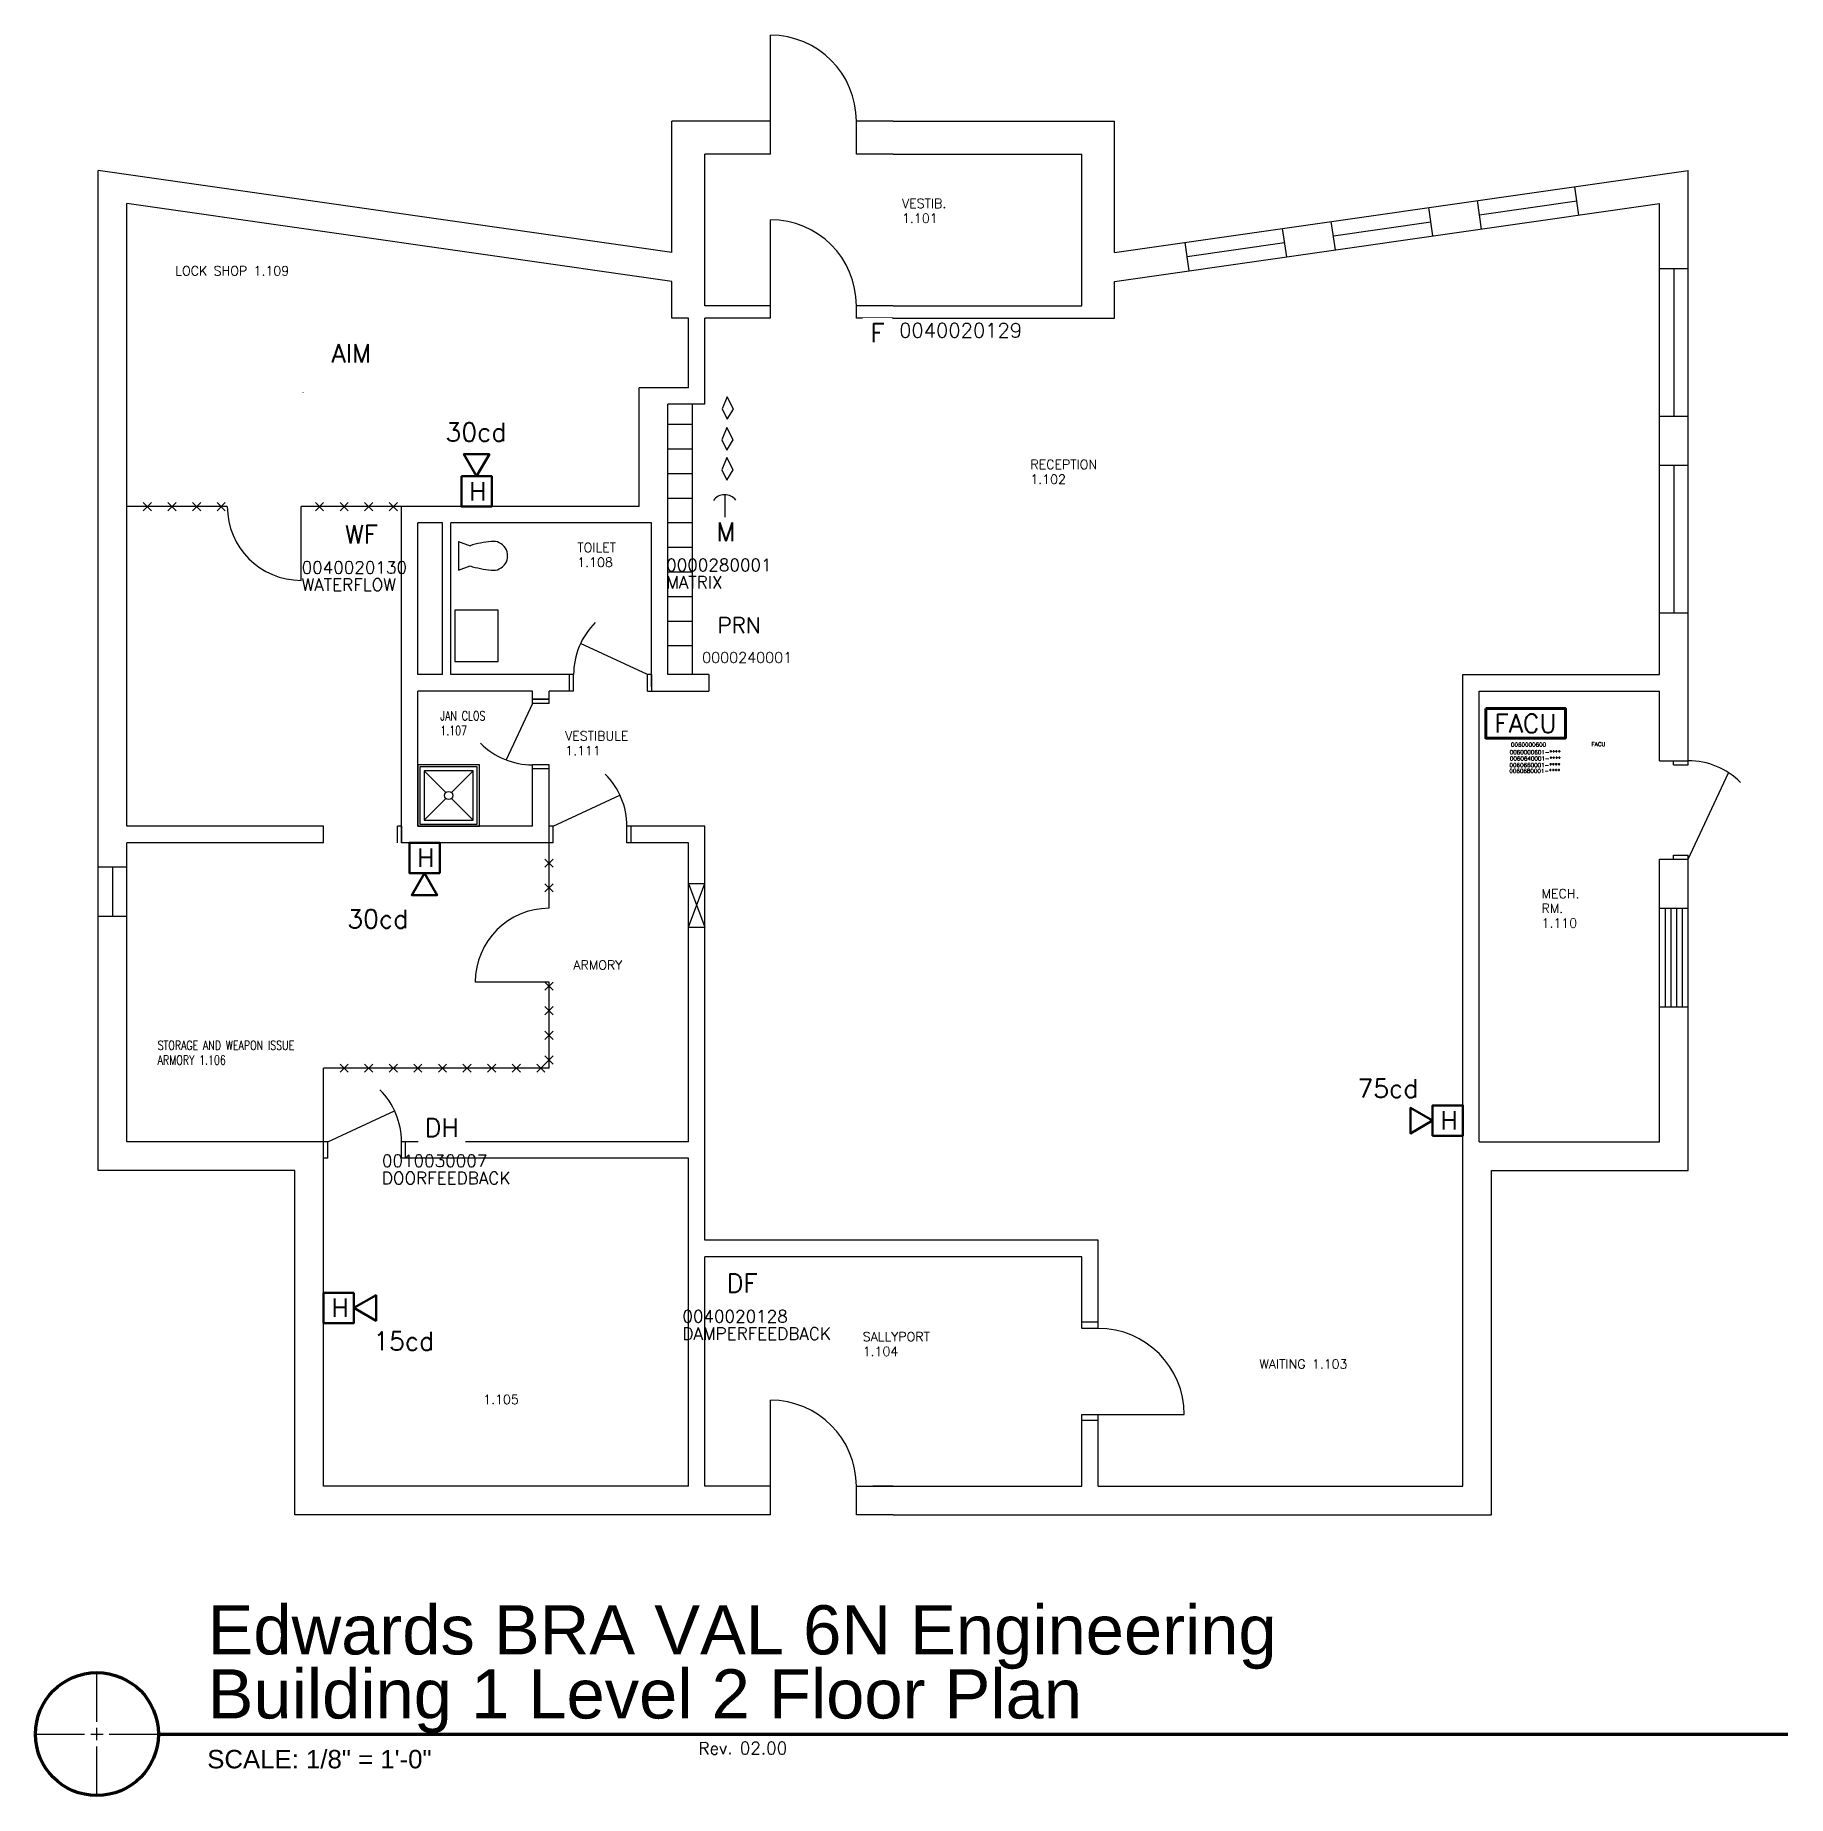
# Model space of a CAD drawing. Header units: inches. Extents: x 66872 to 67727, y 28979 to 29838.
import ezdxf
from ezdxf.enums import TextEntityAlignment as Align

# ---------------------------------------------------------------- set-up
doc = ezdxf.new("R2010")
doc.units = ezdxf.units.IN
doc.header["$LTSCALE"] = 36
doc.header["$MEASUREMENT"] = 0
doc.linetypes.add('CENTER2', pattern=[1.125, 0.75, -0.125, 0.125, -0.125])
doc.layers.get('0').update_dxf_attribs({"linetype": 'CONTINUOUS'})
for name, color, linetype, lineweight in [('ETI - ADDRESSABLE DEVICE', 1, 'CONTINUOUS', 60), ('ETI - STROBE DEVICE', 3, 'CONTINUOUS', 50), ('ETI - TITLE', 53, 'CONTINUOUS', 15)]:
    doc.layers.add(name, color=color, linetype=linetype, lineweight=lineweight)
doc.layers.add('FLOORPLN', color=8, linetype='CONTINUOUS')
doc.layers.add('RMNAMES', color=8, linetype='CONTINUOUS')
doc.styles.add('note_txt', font='arial.ttf', dxfattribs={"width": 0.75})
doc.styles.add('RGV-TEXT', font='simplex', dxfattribs={"height": 0.09375})
doc.styles.get("Standard").update_dxf_attribs({"font": 'simplex.shx'})
doc.styles.add('title', font='arial.ttf')

# ---------------------------------------------------------------- blocks, each defined once
blk = doc.blocks.new('*U114')
at = {"lineweight": 70}
blk.add_line((1.125, 0.625), (9.4084, 0.625), dxfattribs=at)
blk.add_circle((0.8125, 0.625), 0.3125, dxfattribs=at)
blk.add_text('Rev.', height=0.0625, rotation=1.228).set_placement((3.8709, 0.52))
at = {"style": 'title', "flags": 8}
for tag, p in [('TOP TITLE', (1.3749, 0.9548)), ('BOT TITLE', (1.3749, 0.6292))]:
    blk.add_attdef(tag, text='', height=0.25, dxfattribs=at).set_placement(p, align=Align.BOTTOM_LEFT)
blk.add_attdef('#', text='', height=0.25, dxfattribs=at).set_placement((0.8125, 0.625), align=Align.MIDDLE_CENTER)
at = {"style": 'note_txt'}
blk.add_attdef('SCALE', (1.3733, 0.4507), '', height=0.0938, dxfattribs=at)
blk.add_attdef('REVISION', (4.0807, 0.5221), '', height=0.0625)
blk = doc.blocks.new('*U17')
at = {"color": 7, "lineweight": 30, "flags": 4}
blk.add_attdef('CANDELLA', (-15.19, 24.46), '', height=9, dxfattribs=at)
at = {"color": 3}
blk.add_wipeout([(-7.4, 7.4), (7.4, 7.4), (7.4, -7.4), (-7.4, -7.4)], dxfattribs=at)
blk.add_wipeout([(0, 7.4), (6.25, 18.18), (-6.21, 18.2)], dxfattribs=at)
for points in [[(0, 7.4), (6.25, 18.18), (-6.21, 18.2)], [(-7.4, 7.4), (7.4, 7.4), (7.4, -7.4), (-7.4, -7.4)]]:
    blk.add_lwpolyline(points, close=True, dxfattribs=at)
at = {"color": 7, "lineweight": 30, "flags": 4}
blk.add_attdef('G1-HDVM', text='', height=9, dxfattribs=at).set_placement((0.54, -4.41), align=Align.CENTER)
blk = doc.blocks.new('*U96')
at = {"color": 7, "lineweight": 30, "flags": 4}
blk.add_attdef('CANDELLA', (-37.69, -34.31), '', height=9, dxfattribs=at)
at = {"color": 3}
blk.add_wipeout([(7.4, -7.4), (-7.4, -7.4), (-7.4, 7.4), (7.4, 7.4)], dxfattribs=at)
blk.add_wipeout([(0, -7.4), (-6.25, -18.18), (6.21, -18.2)], dxfattribs=at)
for points in [[(7.4, -7.4), (-7.4, -7.4), (-7.4, 7.4), (7.4, 7.4)], [(0, -7.4), (-6.25, -18.18), (6.21, -18.2)]]:
    blk.add_lwpolyline(points, close=True, dxfattribs=at)
at = {"color": 7, "lineweight": 30, "flags": 4}
blk.add_attdef('G1-HDVM', text='', height=9, dxfattribs=at).set_placement((0.54, -4.41), align=Align.CENTER)
blk = doc.blocks.new('*U93')
at = {"color": 7, "lineweight": 30, "flags": 4}
blk.add_attdef('CANDELLA', (16.84, -20.65), '', height=9, dxfattribs=at)
at = {"color": 3}
blk.add_wipeout([(7.4, 7.4), (7.4, -7.4), (-7.4, -7.4), (-7.4, 7.4)], dxfattribs=at)
blk.add_wipeout([(7.4, 0), (18.18, -6.25), (18.2, 6.21)], dxfattribs=at)
for points in [[(7.4, 7.4), (7.4, -7.4), (-7.4, -7.4), (-7.4, 7.4)], [(7.4, 0), (18.18, -6.25), (18.2, 6.21)]]:
    blk.add_lwpolyline(points, close=True, dxfattribs=at)
at = {"color": 7, "lineweight": 30, "flags": 4}
blk.add_attdef('G1-HDVM', text='', height=9, dxfattribs=at).set_placement((0.54, -4.41), align=Align.CENTER)
blk = doc.blocks.new('*U16')
at = {"color": 3}
blk.add_wipeout([(-7.4, -7.4), (-7.4, 7.4), (7.4, 7.4), (7.4, -7.4)], dxfattribs=at)
at = {"color": 7, "lineweight": 30, "flags": 4}
blk.add_attdef('CANDELLA', (-44.09, 11.21), '', height=9, dxfattribs=at)
at = {"color": 3}
blk.add_wipeout([(-7.4, 0), (-18.18, 6.25), (-18.2, -6.21)], dxfattribs=at)
for points in [[(-7.4, 0), (-18.18, 6.25), (-18.2, -6.21)], [(-7.4, -7.4), (-7.4, 7.4), (7.4, 7.4), (7.4, -7.4)]]:
    blk.add_lwpolyline(points, close=True, dxfattribs=at)
at = {"color": 7, "lineweight": 30, "flags": 4}
blk.add_attdef('G1-HDVM', text='', height=9, dxfattribs=at).set_placement((0.54, -4.41), align=Align.CENTER)
blk = doc.blocks.new('OLDAVA1')
blk.add_wipeout([(-0.075, 0), (0.075, 0), (0.075, 0.15), (-0.075, 0.15)])
at = {"color": 7, "lineweight": 30, "style": 'RGV-TEXT', "flags": 8}
blk.add_attdef('AVA1', text='', height=0.0938, dxfattribs=at).set_placement((0, 0.075), align=Align.MIDDLE_CENTER)
blk = doc.blocks.new('*U117')
at = {"layer": 'ETI - ADDRESSABLE DEVICE', "xscale": 96, "yscale": 96, "zscale": 96}
blk.add_blockref('OLDAVA1', (11277.6, 7974.83), dxfattribs=at).add_auto_attribs({'AVA1': 'F'})
at = {"color": 7}
blk.add_attdef('FWK_DEVICE_ADDRESSES', (11288.24, 7979.68), '', height=7, dxfattribs=at)
at = {"flags": 1}
blk.add_attdef('FWK_DEVICE_TYPE', (11288.16, 7978.11), '', height=0.0625, dxfattribs=at)
blk = doc.blocks.new('*U115')
blk.add_attdef('FWK_DEVICE_TYPE', (-23.07, -19.61), '', height=0.0625)
blk.add_wipeout([(9.28, -0.35), (4.8, 7.4), (-4.15, 7.4), (-8.62, -0.35), (-4.15, -8.1), (4.8, -8.1)])
at = {"color": 7, "lineweight": 30, "flags": 4}
blk.add_attdef('SIGA-PS', text='', height=9, dxfattribs=at).set_placement((0.52, -5), align=Align.CENTER)
at = {"color": 7, "flags": 1}
blk.add_attdef('FWK_DEVICE_ADDRESSES', (-23.8, -18.52), '', height=7, dxfattribs=at)
blk = doc.blocks.new('RGVMSDH')
at = {"color": 2, "lineweight": 30}
blk.add_attdef('RIGHTTEXT', (0.1529, -0.0716), '', height=0.0938, dxfattribs=at)
at = {"color": 7}
blk.add_attdef('FWK_DEVICE_ADDRESSES', (-0.3038, -0.125), '', height=0.0625, dxfattribs=at)
blk.add_attdef('FWK_DEVICE_TYPE', (-0.3041, -0.2128), '', height=0.0625)
blk.add_wipeout([(-0.1195, 0.15), (0.1195, 0.15), (0.1195, 0), (-0.1195, 0)])
at = {"color": 2, "lineweight": 30, "style": 'RGV-TEXT', "flags": 8}
blk.add_attdef('MSDH', text='', height=0.0938, dxfattribs=at).set_placement((0, 0.075), align=Align.MIDDLE_CENTER)
blk = doc.blocks.new('LOGIC')
at = {"color": 7}
for p, q in [((63352, 35477), (60907, 29560)), ((66376, 29495), (63350, 35474)), ((60907, 29560), (63396, 24545)), ((63396, 24545), (66376, 29495))]:
    blk.add_line(p, q, dxfattribs=at)
for p, q in [((63730, 29779), (63730, 29779)), ((66376, 29495), (66376, 29495))]:
    blk.add_line(p, q)
at = {"color": 7, "flags": 1}
blk.add_attdef('FWK_DEVICE_ADDRESSES', (63730, 29779), '', height=0.0625, dxfattribs=at)
at = {"flags": 1}
blk.add_attdef('FWK_DEVICE_TYPE', (63194, 24625), '', height=0.0625, dxfattribs=at)
blk = doc.blocks.new('FACP')
for tag, p in [('FWK_DEVICE_ADDRESS_RANGE_CPU', (18744.72, -5557.22)), ('FWK_DEVICE_TYPE', (18784.61, -5553.28)), ('FWK_DEVICE_ADDRESS_RANGE_LRM3', (18744.52, -5566.33)), ('FWK_DEVICE_ADDRESS_RANGE_LRM2', (18744.61, -5563.47)), ('FWK_DEVICE_ADDRESS_RANGE_LRM1', (18744.77, -5560.28)), ('FWK_DEVICE_ADDRESS_RANGE_LRM10', (18780.91, -5567.17)), ('FWK_DEVICE_ADDRESS_RANGE_LRM9', (18781.04, -5563.68)), ('FWK_DEVICE_ADDRESS_RANGE_LRM8', (18781.18, -5560.59)), ('FWK_DEVICE_ADDRESS_RANGE_LRM6', (18744.2, -5576.04)), ('FWK_DEVICE_ADDRESS_RANGE_LRM5', (18744.34, -5572.68)), ('FWK_DEVICE_ADDRESS_RANGE_LRM4', (18744.35, -5569.1)), ('FWK_DEVICE_ADDRESS_RANGE_LRM12', (18780.64, -5573.22)), ('FWK_DEVICE_ADDRESS_RANGE_LRM11', (18780.77, -5569.86)), ('FWK_DEVICE_ADDRESS_RANGE_LRM13', (18780.77, -5576.04)), ('FWK_DEVICE_ADDRESS_RANGE_LRM7', (18744.2, -5579.27)), ('FWK_DEVICE_ADDRESS_RANGE_LRM14', (18780.64, -5579))]:
    blk.add_attdef(tag, p, '', height=2)
blk.add_wipeout([(18732.99, -5534.9), (18771.89, -5534.9), (18771.89, -5549.3), (18732.99, -5549.3)]).dxf.layer = 'ETI - ADDRESSABLE DEVICE'
at = {"layer": 'ETI - ADDRESSABLE DEVICE'}
blk.add_lwpolyline([(18732.99, -5534.9), (18771.89, -5534.9), (18771.89, -5549.3), (18732.99, -5549.3)], close=True, dxfattribs=at)
at = {"color": 7, "lineweight": 30, "style": 'RGV-TEXT', "flags": 8}
blk.add_attdef('FACU', text='', height=9, dxfattribs=at).set_placement((18752.46, -5542.1), align=Align.MIDDLE_CENTER)
at = {"color": 7}
blk.add_attdef('FWK_DEVICE_ADDRESSES', (18745.32, -5553.48), '', height=2, dxfattribs=at)
blk = doc.blocks.new('*U112')
at = {"color": 0, "linetype": 'CENTER2', "transparency": 16777216}
for p, q in [((0, 5.99985), (0, 30.11925)), ((-30.11925, 0), (-5.99985, 0)), ((5.99985, 0), (30.11925, 0)), ((0, -30.11925), (0, -5.99985))]:
    blk.add_line(p, q, dxfattribs=at)
at = {"color": 0, "linetype": 'Continuous', "transparency": 16777216}
for p, q in [((-2.999925, 0), (2.999925, 0)), ((0, -2.999925), (0, 2.999925))]:
    blk.add_line(p, q, dxfattribs=at)
blk = doc.blocks.new('*U113')
at = {"color": 0, "linetype": 'CENTER2', "transparency": 16777216}
for p, q in [((0, 5.99985), (0, 30.11925)), ((-30.11925, 0), (-5.99985, 0)), ((5.99985, 0), (30.11925, 0)), ((0, -30.11925), (0, -5.99985))]:
    blk.add_line(p, q, dxfattribs=at)
at = {"color": 0, "linetype": 'Continuous', "transparency": 16777216}
for p, q in [((-2.999925, 0), (2.999925, 0)), ((0, -2.999925), (0, 2.999925))]:
    blk.add_line(p, q, dxfattribs=at)
blk = doc.blocks.new('OLDRAI')
at = {"color": 7}
blk.add_attdef('FWK_DEVICE_ADDRESSES', (-0.198, -0.219), '', height=0.0625, dxfattribs=at)
at = {"flags": 1}
blk.add_attdef('FWK_DEVICE_TYPE', (-0.198, -0.296), '', height=0.0625, dxfattribs=at)
blk.add_wipeout([(-0.131, -0.086), (0.175, -0.086), (0.175, 0.094), (-0.131, 0.094)])
at = {"color": 7, "lineweight": 30, "style": 'RGV-TEXT', "flags": 8}
blk.add_attdef('RAI', text='', height=0.0938, dxfattribs=at).set_placement((0.022, 0.004), align=Align.MIDDLE_CENTER)

msp = doc.modelspace()

# ---------------------------------------------------------------- linework, layer by layer
at = {"color": 1}
msp.add_arc((67208.17, 29607), 6.69, 36.57847, 145.45443, dxfattribs=at)
at = {"layer": 'FLOORPLN', "linetype": 'Continuous'}
for p, q in [((67230.4, 29779.89), (67230.4, 29837.88)), ((67182.4, 29731.89), (67182.4, 29795.88)), ((67230.4, 29795.88), (67182.4, 29795.88)), ((67290.4, 29795.88), (67272.4, 29795.88)), ((67272.4, 29779.89), (67272.4, 29795.88)), ((67290.4, 29795.88), (67398.4, 29795.88)), ((67398.4, 29731.89), (67398.4, 29795.88)), ((67198.4, 29705.88), (67198.4, 29779.89)), ((67230.4, 29779.89), (67198.4, 29779.89)), ((67290.4, 29779.89), (67272.4, 29779.89)), ((67290.4, 29779.89), (67382.4, 29779.89)), ((67382.4, 29705.88), (67382.4, 29779.89)), ((66902.4, 29283.88), (66902.4, 29771.88)), ((67182.4, 29731.89), (66902.4, 29771.88)), ((67398.4, 29731.89), (67678.4, 29771.88)), ((67678.4, 29481.88), (67678.4, 29771.88)), ((67624.94, 29750.11), (67622.96, 29763.97)), ((67182.4, 29717.74), (66916.4, 29755.74)), ((66916.4, 29451.89), (66916.4, 29755.74)), ((67398.4, 29717.74), (67664.4, 29755.74)), ((67553.66, 29739.92), (67551.68, 29753.78)), ((67577.42, 29743.32), (67575.44, 29757.18)), ((67576.43, 29750.25), (67623.95, 29757.04)), ((67664.4, 29525.88), (67664.4, 29755.74)), ((67230.4, 29699.88), (67230.4, 29747.88)), ((67482.39, 29729.74), (67480.41, 29743.6)), ((67506.15, 29733.14), (67504.17, 29746.99)), ((67505.16, 29740.06), (67552.67, 29746.85)), ((67434.87, 29722.95), (67432.89, 29736.81)), ((67433.88, 29729.88), (67481.4, 29736.67)), ((67678.4, 29723.88), (67664.4, 29723.88)), ((67671.4, 29723.88), (67671.4, 29651.88)), ((67182.4, 29699.88), (67182.4, 29717.74)), ((67398.4, 29699.88), (67398.4, 29717.74)), ((67230.4, 29705.88), (67198.4, 29705.88)), ((67290.4, 29705.88), (67272.4, 29705.88)), ((67272.4, 29699.88), (67272.4, 29705.88)), ((67290.4, 29705.88), (67382.4, 29705.88)), ((67190.4, 29699.88), (67182.4, 29699.88)), ((67190.4, 29665.89), (67190.4, 29699.88)), ((67198.4, 29657.88), (67198.4, 29699.88)), ((67230.4, 29699.88), (67198.4, 29699.88)), ((67290.4, 29699.88), (67272.4, 29699.88)), ((67290.4, 29699.88), (67398.4, 29699.88)), ((67190.4, 29665.89), (67166.4, 29665.89)), ((67166.4, 29607.89), (67166.4, 29665.89)), ((67180.4, 29525.88), (67180.4, 29657.88)), ((67198.4, 29657.88), (67180.4, 29657.88)), ((67192.4, 29525.88), (67192.4, 29657.88)), ((67192.4, 29647.89), (67180.4, 29647.89)), ((67678.4, 29651.88), (67664.4, 29651.88)), ((67192.4, 29635.89), (67180.4, 29635.89)), ((67192.4, 29623.89), (67180.4, 29623.89)), ((67678.4, 29627.88), (67664.4, 29627.88)), ((67671.4, 29627.88), (67671.4, 29555.88)), ((67192.4, 29611.89), (67180.4, 29611.89)), ((66965.4, 29607.89), (66916.4, 29607.89)), ((66928.4, 29605.89), (66924.4, 29609.89)), ((66928.4, 29609.89), (66924.4, 29605.89)), ((66940.4, 29605.89), (66936.4, 29609.89)), ((66940.4, 29609.89), (66936.4, 29605.89)), ((66952.4, 29605.89), (66948.4, 29609.89)), ((66952.4, 29609.89), (66948.4, 29605.89)), ((66964.4, 29605.89), (66960.4, 29609.89)), ((66964.4, 29609.89), (66960.4, 29605.89)), ((67001.4, 29571.89), (67001.4, 29607.89)), ((67050.4, 29607.89), (67001.4, 29607.89)), ((67012.4, 29605.89), (67008.4, 29609.89)), ((67012.4, 29609.89), (67008.4, 29605.89)), ((67024.4, 29605.89), (67020.4, 29609.89)), ((67024.4, 29609.89), (67020.4, 29605.89)), ((67036.4, 29605.89), (67032.4, 29609.89)), ((67036.4, 29609.89), (67032.4, 29605.89)), ((67048.4, 29605.89), (67044.4, 29609.89)), ((67048.4, 29609.89), (67044.4, 29605.89)), ((67050.4, 29451.89), (67050.4, 29607.89)), ((67166.4, 29607.89), (67050.4, 29607.89)), ((67070.4, 29599.89), (67058.4, 29599.89)), ((67058.4, 29525.88), (67058.4, 29599.89)), ((67070.4, 29525.88), (67070.4, 29599.89)), ((67074.4, 29525.88), (67074.4, 29599.89)), ((67172.4, 29599.89), (67074.4, 29599.89)), ((67172.4, 29519.89), (67172.4, 29599.89)), ((67192.4, 29599.89), (67180.4, 29599.89)), ((67078.2, 29590.86), (67083.83, 29588.81)), ((67078.2, 29590.86), (67078.2, 29576.86)), ((67192.4, 29587.89), (67180.4, 29587.89)), ((67078.2, 29576.86), (67083.83, 29578.91)), ((67192.4, 29575.89), (67180.4, 29575.89)), ((67192.4, 29563.89), (67180.4, 29563.89)), ((67076.39, 29557.41), (67076.39, 29532.29)), ((67097.52, 29557.41), (67076.39, 29557.41)), ((67097.52, 29532.29), (67097.52, 29557.41)), ((67192.4, 29551.89), (67180.4, 29551.89)), ((67678.4, 29555.88), (67664.4, 29555.88)), ((67170.4, 29525.88), (67137.77, 29541.1)), ((67192.4, 29539.89), (67180.4, 29539.89)), ((67070.4, 29525.88), (67058.4, 29525.88)), ((67134.4, 29525.88), (67074.4, 29525.88)), ((67076.39, 29532.29), (67097.52, 29532.29)), ((67132.4, 29517.88), (67132.4, 29525.88)), ((67134.4, 29517.88), (67134.4, 29525.88)), ((67170.4, 29517.88), (67170.4, 29525.88)), ((67172.4, 29525.88), (67170.4, 29525.88)), ((67172.4, 29525.88), (67172.4, 29517.88)), ((67200.4, 29525.88), (67180.4, 29525.88)), ((67200.4, 29525.88), (67200.4, 29517.88)), ((67568.4, 29129.88), (67568.4, 29525.88)), ((67568.4, 29525.88), (67664.4, 29525.88)), ((67058.4, 29451.89), (67058.4, 29517.88)), ((67114.4, 29517.88), (67058.4, 29517.88)), ((67114.4, 29511.88), (67114.4, 29517.88)), ((67134.4, 29517.88), (67122.4, 29517.88)), ((67122.4, 29511.88), (67122.4, 29517.88)), ((67170.4, 29517.88), (67200.4, 29517.88)), ((67576.4, 29517.88), (67664.4, 29517.88)), ((67576.4, 29297.88), (67576.4, 29517.88)), ((67664.4, 29483.88), (67664.4, 29517.88)), ((67114.4, 29511.88), (67101.52, 29484.27)), ((67114.4, 29513.88), (67122.4, 29513.88)), ((67122.4, 29513.88), (67114.4, 29513.88)), ((67122.4, 29511.88), (67114.4, 29511.88)), ((67664.4, 29483.88), (67678.4, 29483.88)), ((67671.2, 29481.88), (67671.2, 29483.88)), ((67088.4, 29481.89), (67058.4, 29481.89)), ((67058.4, 29481.89), (67058.4, 29451.89)), ((67059.4, 29480.89), (67059.4, 29452.88)), ((67087.4, 29480.89), (67059.4, 29480.89)), ((67085.4, 29478.89), (67061.4, 29478.89)), ((67061.4, 29478.89), (67061.4, 29454.89)), ((67071.99, 29468.3), (67061.4, 29478.89)), ((67074.81, 29468.3), (67085.4, 29478.89)), ((67085.4, 29454.89), (67085.4, 29478.89)), ((67087.4, 29452.88), (67087.4, 29480.89)), ((67088.4, 29451.89), (67088.4, 29481.89)), ((67122.4, 29481.88), (67114.4, 29481.88)), ((67114.4, 29451.89), (67114.4, 29481.88)), ((67122.4, 29479.88), (67114.4, 29479.88)), ((67122.4, 29411.88), (67122.4, 29481.88)), ((67671.2, 29481.88), (67678.4, 29481.88)), ((67678.4, 29435.88), (67698.06, 29478.04)), ((67061.4, 29454.89), (67071.99, 29465.47)), ((67085.4, 29454.89), (67074.81, 29465.47)), ((67124.4, 29451.89), (67157.03, 29467.1)), ((67012.4, 29451.89), (66916.4, 29451.89)), ((67012.4, 29443.88), (67012.4, 29451.89)), ((67048.4, 29443.88), (67048.4, 29451.89)), ((67050.4, 29451.89), (67048.4, 29451.89)), ((67050.4, 29451.89), (67050.4, 29443.88)), ((67050.4, 29443.88), (67050.4, 29451.89)), ((67058.4, 29451.89), (67088.4, 29451.89)), ((67114.4, 29451.89), (67058.4, 29451.89)), ((67059.4, 29452.88), (67087.4, 29452.88)), ((67061.4, 29454.89), (67085.4, 29454.89)), ((67122.4, 29443.88), (67122.4, 29451.89)), ((67122.4, 29443.88), (67122.4, 29451.89)), ((67124.4, 29451.89), (67122.4, 29451.89)), ((67124.4, 29443.88), (67124.4, 29451.89)), ((67160.4, 29443.88), (67160.4, 29451.89)), ((67198.4, 29451.89), (67160.4, 29451.89)), ((67162.4, 29443.88), (67162.4, 29451.89)), ((67198.4, 29249.88), (67198.4, 29451.89)), ((66916.4, 29297.88), (66916.4, 29443.88)), ((67012.4, 29443.88), (66916.4, 29443.88)), ((67124.4, 29443.88), (67050.4, 29443.88)), ((67124.4, 29443.88), (67122.4, 29443.88)), ((67190.4, 29443.88), (67160.4, 29443.88)), ((67190.4, 29297.88), (67190.4, 29443.88)), ((66916.4, 29431.88), (66902.4, 29431.88)), ((66909.4, 29431.88), (66909.4, 29407.88)), ((67120.4, 29431.88), (67124.4, 29435.89)), ((67124.4, 29431.88), (67120.4, 29435.89)), ((67664.4, 29435.88), (67678.4, 29435.88)), ((67664.4, 29297.88), (67664.4, 29435.88)), ((67671.2, 29435.88), (67671.2, 29437.88)), ((67671.2, 29437.88), (67678.4, 29437.88)), ((67678.4, 29283.88), (67678.4, 29437.88)), ((67120.4, 29419.88), (67124.4, 29423.89)), ((67124.4, 29419.88), (67120.4, 29423.89)), ((67190.4, 29423.95), (67198.4, 29423.95)), ((67190.4, 29402.65), (67198.4, 29423.95)), ((67190.4, 29423.95), (67198.4, 29402.65)), ((66916.4, 29407.88), (66902.4, 29407.88)), ((67664.4, 29411.88), (67678.4, 29411.88)), ((67667.2, 29363.88), (67667.2, 29411.88)), ((67670, 29363.88), (67670, 29411.88)), ((67672.8, 29363.88), (67672.8, 29411.88)), ((67675.6, 29363.88), (67675.6, 29411.88)), ((67190.4, 29402.65), (67198.4, 29402.65)), ((67122.4, 29375.88), (67086.4, 29375.88)), ((67120.4, 29371.88), (67124.4, 29375.89)), ((67124.4, 29371.88), (67120.4, 29375.89)), ((67122.4, 29333.88), (67122.4, 29375.88)), ((67120.4, 29359.88), (67124.4, 29363.89)), ((67124.4, 29359.88), (67120.4, 29363.89)), ((67664.4, 29363.88), (67678.4, 29363.88)), ((67120.4, 29347.88), (67124.4, 29351.89)), ((67124.4, 29347.88), (67120.4, 29351.89)), ((67120.4, 29335.88), (67124.4, 29339.89)), ((67124.4, 29335.88), (67120.4, 29339.89)), ((67122.4, 29333.88), (67012.4, 29333.88)), ((67012.4, 29129.88), (67012.4, 29333.88)), ((67024.4, 29331.88), (67020.4, 29335.88)), ((67024.4, 29335.88), (67020.4, 29331.88)), ((67036.4, 29331.88), (67032.4, 29335.88)), ((67036.4, 29335.88), (67032.4, 29331.88)), ((67048.4, 29331.88), (67044.4, 29335.88)), ((67048.4, 29335.88), (67044.4, 29331.88)), ((67060.4, 29331.88), (67056.4, 29335.88)), ((67060.4, 29335.88), (67056.4, 29331.88)), ((67072.4, 29331.88), (67068.4, 29335.88)), ((67072.4, 29335.88), (67068.4, 29331.88)), ((67084.4, 29331.88), (67080.4, 29335.88)), ((67084.4, 29335.88), (67080.4, 29331.88)), ((67096.4, 29331.88), (67092.4, 29335.88)), ((67096.4, 29335.88), (67092.4, 29331.88)), ((67108.4, 29331.88), (67104.4, 29335.88)), ((67108.4, 29335.88), (67104.4, 29331.88)), ((67120.4, 29331.88), (67116.4, 29335.88)), ((67120.4, 29335.88), (67116.4, 29331.88)), ((67014.4, 29297.88), (67047.03, 29313.1)), ((67014.4, 29297.88), (66916.4, 29297.88)), ((67012.4, 29289.88), (67012.4, 29297.88)), ((67014.4, 29289.88), (67014.4, 29297.88)), ((67050.4, 29289.88), (67050.4, 29297.88)), ((67190.4, 29297.88), (67050.4, 29297.88)), ((67052.4, 29289.88), (67052.4, 29297.88)), ((67576.4, 29297.88), (67664.4, 29297.88)), ((67014.4, 29289.88), (67012.4, 29289.88)), ((67190.4, 29289.88), (67050.4, 29289.88)), ((67190.4, 29129.88), (67190.4, 29289.88)), ((66998.4, 29283.88), (66902.4, 29283.88)), ((66998.4, 29115.88), (66998.4, 29283.88)), ((67582.4, 29115.88), (67582.4, 29283.88)), ((67582.4, 29283.88), (67678.4, 29283.88)), ((67390.4, 29249.88), (67198.4, 29249.88)), ((67198.4, 29129.88), (67198.4, 29241.88)), ((67382.4, 29241.88), (67198.4, 29241.88)), ((67382.4, 29206.88), (67382.4, 29241.88)), ((67390.4, 29206.88), (67390.4, 29249.88)), ((67390.4, 29209.88), (67382.4, 29209.88)), ((67390.4, 29206.88), (67382.4, 29206.88)), ((67230.4, 29115.88), (67230.4, 29171.88)), ((67382.4, 29164.88), (67432.4, 29164.88)), ((67382.4, 29129.88), (67382.4, 29164.88)), ((67390.4, 29129.88), (67390.4, 29164.88)), ((67390.4, 29161.88), (67382.4, 29161.88)), ((67190.4, 29129.88), (67012.4, 29129.88)), ((67230.4, 29129.88), (67198.4, 29129.88)), ((67272.4, 29129.88), (67382.4, 29129.88)), ((67272.4, 29115.88), (67272.4, 29129.88)), ((67290.4, 29129.88), (67280.4, 29129.88)), ((67390.4, 29129.88), (67568.4, 29129.88)), ((67230.4, 29115.88), (66998.4, 29115.88)), ((67290.4, 29115.88), (67272.4, 29115.88)), ((67290.4, 29115.88), (67582.4, 29115.88))]:
    msp.add_line(p, q, dxfattribs=at)
msp.add_circle((67073.4, 29466.89), 2, dxfattribs=at)
for centre, radius, start, end in [((67230.4, 29795.88), 42, 0, 90), ((67230.4, 29705.88), 42, 0, 90), ((67001.4, 29607.89), 36, 180, 270), ((67100.74, 29530.64), 60.58, 96.20645, 106.20645), ((67095.13, 29583.86), 7.06, 262.34509, 97.65491), ((67100.74, 29637.08), 60.58, 253.79355, 263.79355), ((67170.4, 29525.88), 36, 135, 180), ((67114.4, 29517.88), 36, 225, 270), ((67678.4, 29447.88), 36, 45, 90), ((67124.4, 29451.89), 36, 0, 45), ((67122.4, 29375.88), 36, 90, 180), ((67014.4, 29297.88), 36, 0, 45), ((67390.4, 29164.88), 42, 0, 90), ((67230.4, 29129.88), 42, 0, 90)]:
    msp.add_arc(centre, radius, start, end, dxfattribs=at)

# ---------------------------------------------------------------- block references
at = {"xscale": 0.001, "yscale": 0.001, "zscale": 0.001}
for p in [(67145.97, 29625.99), (67145.84, 29610.92), (67145.84, 29596.3)]:
    msp.add_blockref('LOGIC', p, dxfattribs=at)
ref = msp.add_blockref('OLDRAI', (67213.39, 29549.65), dxfattribs=dict(xscale=82, yscale=82))
ref.add_attrib('RAI', 'PRN', dxfattribs={"color": 7, "lineweight": 30, "height": 7.688, "style": 'RGV-TEXT'}).set_placement((67215.2, 29549.97), align=Align.MIDDLE_CENTER)
ref.add_attrib('FWK_DEVICE_ADDRESSES', '0000240001', (67197.12, 29531.66), dxfattribs={"color": 7, "height": 5.125})
at = {"linetype": 'CENTER2'}
for name in ['*U112', '*U113']:
    msp.add_blockref(name, (66901.76, 29008.96), dxfattribs=at)
at = {"layer": 'ETI - ADDRESSABLE DEVICE'}
ref = msp.add_blockref('*U115', (67025.37, 29683.16), dxfattribs=at)
ref.add_attrib('SIGA-PS', 'AIM', dxfattribs={"layer": '0', "color": 7, "lineweight": 30, "height": 9}).set_placement((67025.89, 29678.16), align=Align.CENTER)
ref.add_attrib('FWK_DEVICE_TYPE', 'MONITOR', (67002.29, 29663.55), dxfattribs={"layer": '0', "height": 0.0625})
at = {"layer": 'ETI - TITLE'}
ref = msp.add_blockref('*U114', (66823.76, 28948.96), dxfattribs=dict(at, xscale=95.9975999999997, yscale=95.9975999999997, zscale=95.9975999999997))
ref.add_attrib('BOT TITLE', 'Building 1 Level 2 Floor Plan', dxfattribs={"layer": '0', "height": 23.9994, "style": 'title'}).set_placement((66955.75, 29009.36), align=Align.BOTTOM_LEFT)
ref.add_attrib('SCALE', 'SCALE: 1/8" = 1\'-0"', (66955.59, 28992.23), dxfattribs={"layer": '0', "height": 8.9998, "style": 'note_txt'})
ref.add_attrib('TOP TITLE', 'Edwards BRA VAL 6N Engineering', dxfattribs={"layer": '0', "height": 23.9994, "style": 'title'}).set_placement((66955.75, 29040.62), align=Align.BOTTOM_LEFT)
ref.add_attrib('REVISION', '02.00', (67215.5, 28999.09), dxfattribs={"layer": '0', "height": 6})

# ---------------------------------------------------------------- texts
at = {"layer": 'RMNAMES', "linetype": 'Continuous'}
for s, p in [('VESTIB.', (67294.68, 29753.55)), ('1.101', (67294.68, 29746.35)), ('LOCK SHOP 1.109', (66940.01, 29720.67)), ('RECEPTION', (67357.29, 29626.2)), ('1.102', (67357.29, 29619)), ('TOILET', (67136.19, 29585.67)), ('1.108', (67136.19, 29578.47)), ('VESTIBULE', (67130.27, 29493.74)), ('1.111', (67130.27, 29486.54)), ('MECH.', (67606.76, 29416.79)), ('RM.', (67606.76, 29409.59)), ('1.110', (67606.76, 29402.39)), ('ARMORY', (67134.27, 29381.97)), ('SALLYPORT', (67275.48, 29200.61)), ('1.104', (67275.48, 29193.41)), ('WAITING 1.103', (67469.04, 29187.27)), ('1.105', (67090.28, 29169.96))]:
    msp.add_text(s, height=4.5, dxfattribs=at).set_placement(p)
at = {"layer": 'RMNAMES', "linetype": 'Continuous', "width": 0.75}
for s, p in [('JAN CLOS', (67069.35, 29503.55)), ('1.107', (67069.35, 29496.35)), ('STORAGE AND WEAPON ISSUE', (66931.39, 29342.77)), ('ARMORY 1.106', (66931.39, 29335.57))]:
    msp.add_text(s, height=4.5, dxfattribs=at).set_placement(p)

# ---------------------------------------------------------------- next in the draw order: block references
msp.add_blockref('*U117', (56005.03, 21710.65)).add_auto_attribs({'FWK_DEVICE_ADDRESSES': '0040020129'})
at = {"xscale": 96, "yscale": 96, "zscale": 96}
msp.add_blockref('RGVMSDH', (67208.74, 29588.39), dxfattribs=at).add_auto_attribs({'MSDH': 'M', 'FWK_DEVICE_ADDRESSES': '0000280001', 'FWK_DEVICE_TYPE': 'MATRIX'})
ref = msp.add_blockref('FACP', (48846.52, 35044.23))
ref.add_attrib('FACU', 'FACU', dxfattribs={"color": 7, "lineweight": 30, "height": 9, "style": 'RGV-TEXT'}).set_placement((67598.98, 29502.12), align=Align.MIDDLE_CENTER)
ref.add_attrib('FWK_DEVICE_ADDRESSES', '0060000600', (67591.84, 29490.75), dxfattribs={"color": 7, "height": 2})
ref.add_attrib('FWK_DEVICE_ADDRESS_RANGE_CPU', '0060000601-****', (67591.24, 29487.01), dxfattribs={"height": 2})
ref.add_attrib('FWK_DEVICE_ADDRESS_RANGE_LRM1', '0060640001-****', (67591.29, 29483.95), dxfattribs={"height": 2})
ref.add_attrib('FWK_DEVICE_ADDRESS_RANGE_LRM2', '0060660001-****', (67591.12, 29480.75), dxfattribs={"height": 2})
ref.add_attrib('FWK_DEVICE_ADDRESS_RANGE_LRM3', '0060680001-****', (67591.04, 29477.9), dxfattribs={"height": 2})
ref.add_attrib('FWK_DEVICE_TYPE', 'FACU', (67631.13, 29490.95), dxfattribs={"height": 2})
at = {"layer": 'ETI - ADDRESSABLE DEVICE', "xscale": 96, "yscale": 96, "zscale": 96}
for p, values in [((67030.84, 29587.17), {'MSDH': 'WF', 'FWK_DEVICE_ADDRESSES': '0040020130', 'FWK_DEVICE_TYPE': 'WATERFLOW'}), ((67070.02, 29297.65), {'MSDH': 'DH', 'FWK_DEVICE_ADDRESSES': '0010030007', 'FWK_DEVICE_TYPE': 'DOORFEEDBACK'}), ((67216.65, 29221.78), {'MSDH': 'DF', 'FWK_DEVICE_ADDRESSES': '0040020128', 'FWK_DEVICE_TYPE': 'DAMPERFEEDBACK'})]:
    msp.add_blockref('RGVMSDH', p, dxfattribs=at).add_auto_attribs(values)
at = {"layer": 'ETI - STROBE DEVICE'}
for name, p, values in [('*U17', (67087.06, 29615.28), {'CANDELLA': '30cd', 'G1-HDVM': 'H'}), ('*U96', (67061.65, 29436.49), {'CANDELLA': '30cd', 'G1-HDVM': 'H'}), ('*U16', (67561, 29308.28), {'CANDELLA': '75cd', 'G1-HDVM': 'H'}), ('*U93', (67019.79, 29216.9), {'CANDELLA': '15cd', 'G1-HDVM': 'H'})]:
    msp.add_blockref(name, p, dxfattribs=at).add_auto_attribs(values)

# ---------------------------------------------------------------- next in the draw order: linework, layer by layer
at = {"color": 1}
msp.add_line((67208.26, 29613.69), (67208.26, 29602.88), dxfattribs=at)

doc.saveas('drawing.dxf')
